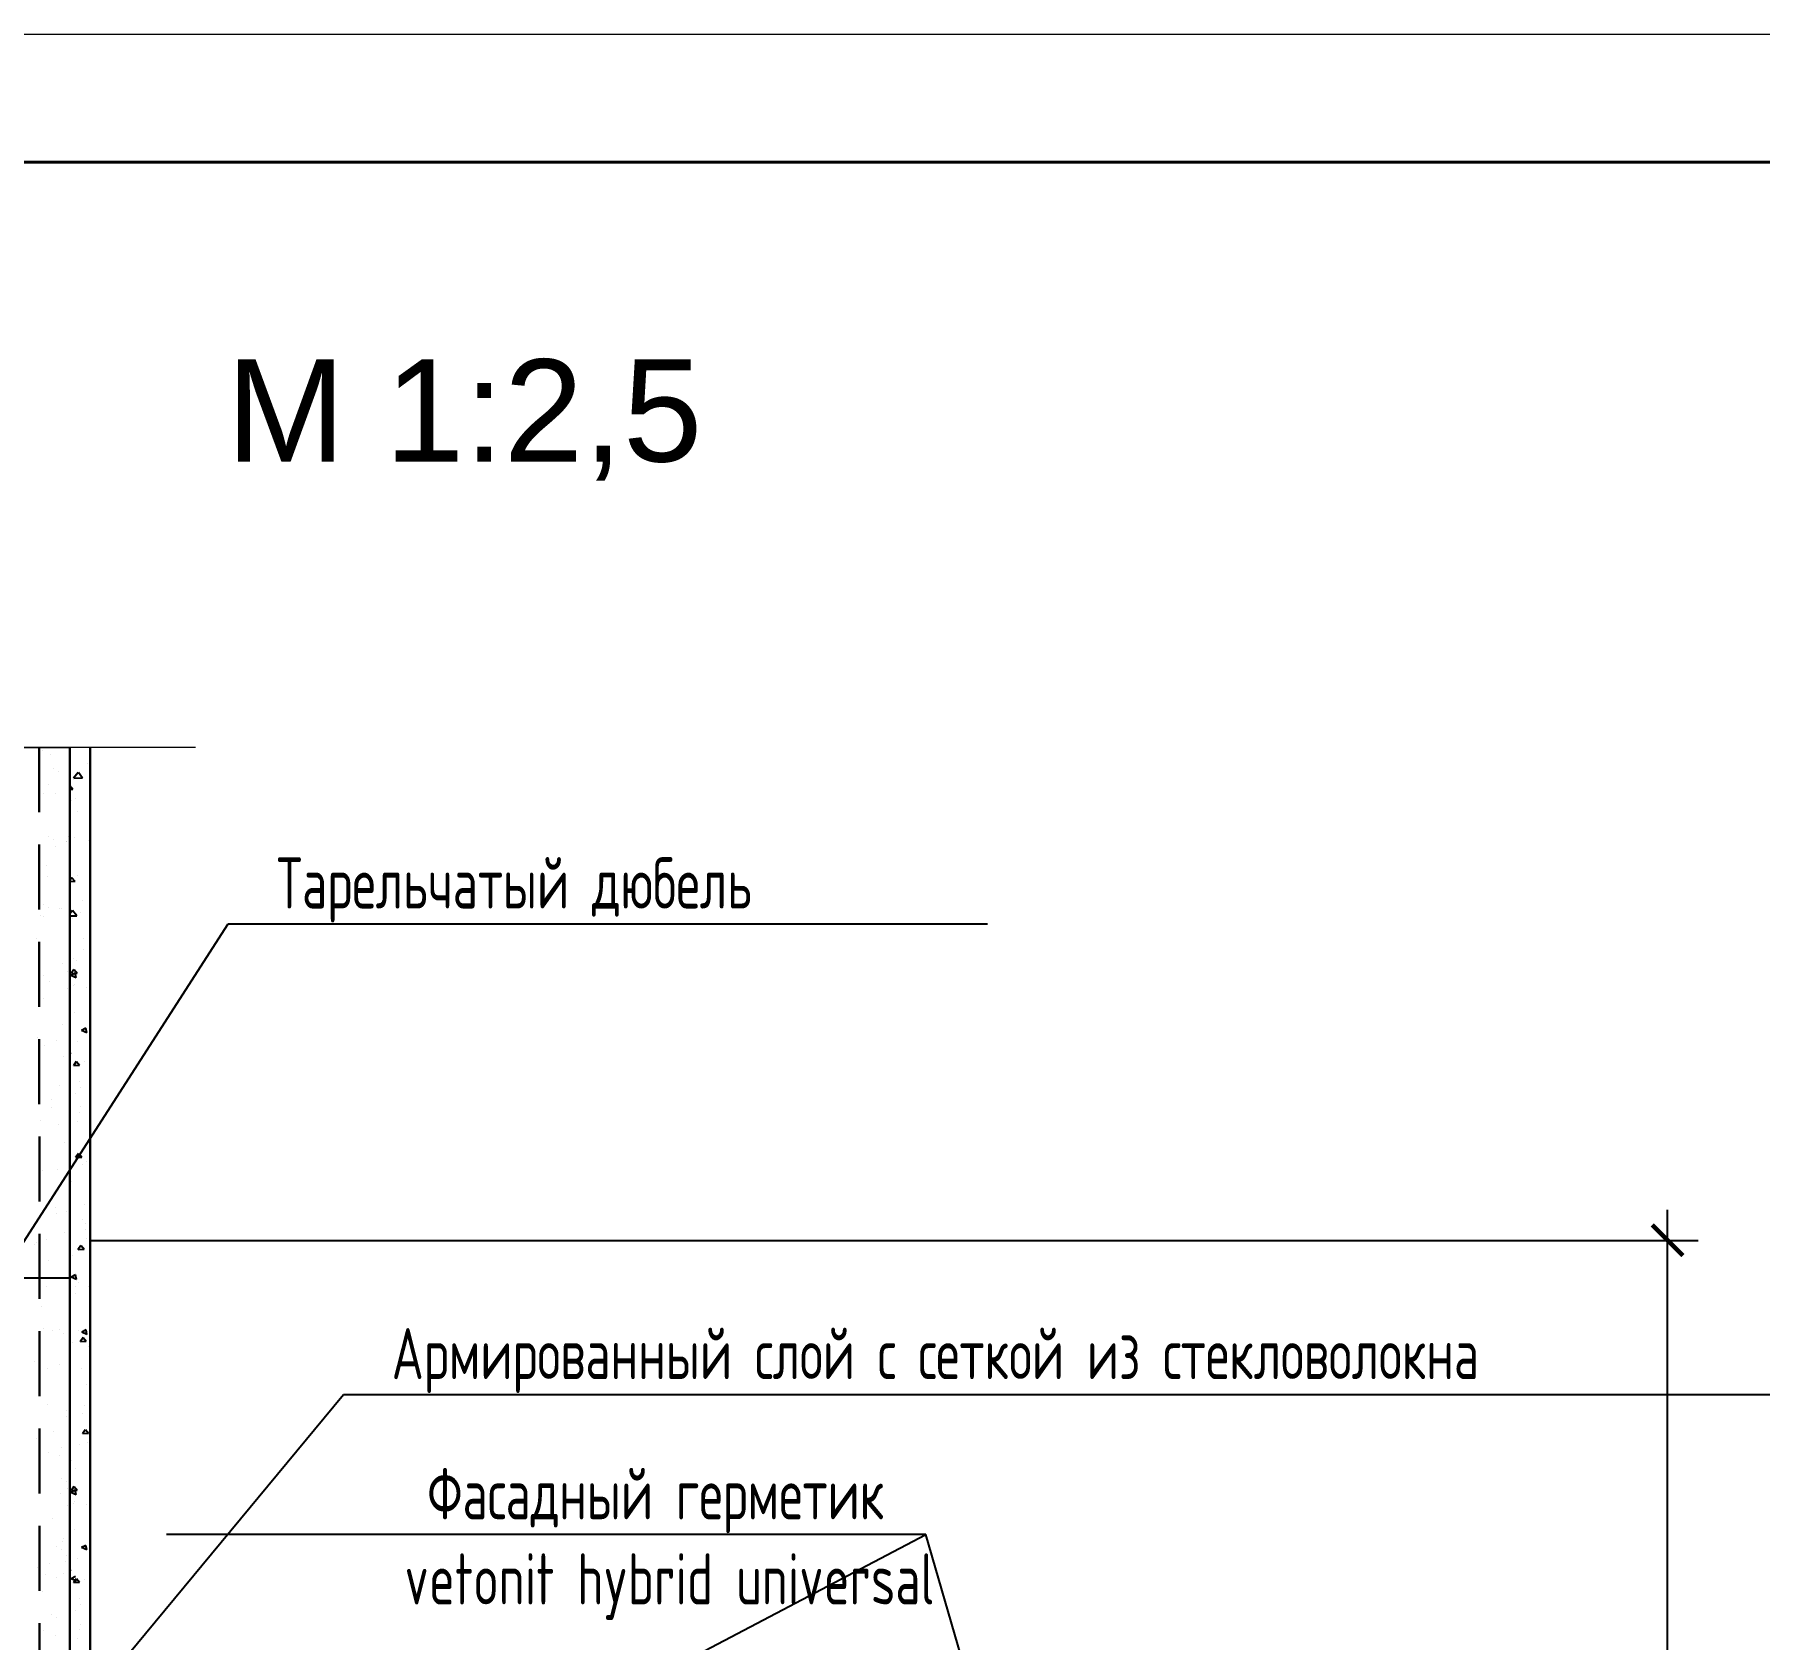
# Model space of a CAD drawing. Header units: millimetres. Extents: x -354900 to 8840672, y 0 to 292181.
# Drawn here: x -22 to 146.8, y 140858.4 to 141015.4 of the extents above; entities that cross this region are included whole.
import ezdxf
from ezdxf import colors
from ezdxf.entities.mleader import LeaderData, LeaderLine
from ezdxf.enums import TextEntityAlignment as Align
from ezdxf.math import Vec2, Vec3

# ---------------------------------------------------------------- set-up
doc = ezdxf.new("R2010")
doc.units = ezdxf.units.MM
doc.header["$MEASUREMENT"] = 0
doc.set_wipeout_variables(frame=1)
doc.linetypes.add('DASHED2', pattern=[9.525, 6.35, -3.175])
doc.layers.get('0').update_dxf_attribs({"color": 250, "lineweight": 9})
for name, color, linetype, lineweight in [('SG_Аннотации', 7, 'Continuous', 5), ('SG_Армирующие_сетки', 7, 'Continuous', 30), ('SG_Размеры', 7, 'Continuous', 5), ('SG_Форма', 7, 'Continuous', 40), ('SG_Штукатурка', 7, 'Continuous', 30), ('SG_Штукатурка декоративная', 7, 'Continuous', 30)]:
    doc.layers.add(name, color=color, linetype=linetype, lineweight=lineweight)
doc.layers.add('SG_Непечатный', color=8, linetype='Continuous', lineweight=0, plot=False)
doc.styles.add('SG_Arial_2.5', font='arial.ttf', dxfattribs={"height": 2.5})
doc.styles.add('SG_Arial_2.5_Размеры-выноски', font='arial.ttf', dxfattribs={"width": 0.7})
doc.styles.add('SG_Arial_4.0', font='arial.ttf', dxfattribs={"height": 4})
doc.styles.get("Standard").update_dxf_attribs({"font": 'isocpeur.ttf'})
doc.linetypes.add('ZIGZAG', pattern='A,0.00254,-5.08,[131,ltypeshp.shx,S=5.08,R=0,X=-5.08,Y=0],-10.16,[131,ltypeshp.shx,S=5.08,R=180,X=5.08,Y=0],-5.08', length=20.32254)
doc.dimstyles.new('SG_Arial_2.5', dxfattribs={"dimtxt": 5, "dimasz": 3, "dimexe": 3, "dimexo": 0, "dimgap": 2, "dimtad": 1, "dimdec": 0, "dimzin": 0, "dimdsep": 46, "dimtxsty": 'SG_Arial_2.5_Размеры-выноски', "dimblk": 'ARCHTICK', "dimcen": -3, "dimdle": 3, "dimadec": 0, "dimazin": 0, "dimtfac": 1, "dimtdec": 0, "dimtofl": 0, "dimtmove": 1, "dimatfit": 3, "dimldrblk": 'OBLIQUE', "dimfxl": 1, "dimtfill": 1, "dimtolj": 1, "dimtzin": 0, "dimarcsym": 0})

# ---------------------------------------------------------------- blocks, each defined once
blk = doc.blocks.new('*U665')
at = {"color": 251}
blk.add_wipeout([(-41.463, 0), (-41.463, 13.902), (40.37, 13.902), (40.37, 0), (3.116, 0), (1.558, -4.28), (-1.558, 4.28), (-3.116, 0)], dxfattribs=at)
at = {"linetype": 'Continuous'}
blk.add_lwpolyline([(-41.986, 0), (-3.116, 0), (-3.116, 0), (-1.558, 4.28), (1.558, -4.28), (3.116, 0), (3.116, 0), (41.986, 0)], dxfattribs=at)
blk = doc.blocks.new('*U669')
at = {"color": 0, "linetype": 'ByBlock', "lineweight": -2}
blk.add_lwpolyline([(20, 5), (205, 5), (205, 292), (20, 292)], close=True, dxfattribs=at)
at = {"layer": 'SG_Непечатный'}
blk.add_lwpolyline([(0, 0), (210, 0), (210, 297), (0, 297)], close=True, dxfattribs=at)
at = {"color": 0, "linetype": 'ByBlock', "lineweight": -2, "style": 'SG_Arial_2.5'}
for tag, p in [('НОМЕР', (200, 288.5)), ('ЛИСТ_3', (200, 9))]:
    blk.add_attdef(tag, text='', height=2.5, dxfattribs=at).set_placement(p, align=Align.MIDDLE_CENTER)
at = {"color": 0, "linetype": 'ByBlock', "lineweight": -2, "flags": 104}
for tag, p in [('НАИМЕНОВАНИЕ_4', (139.959, 12.825)), ('КОМПАНИЯ_3', (52.452, 12.825))]:
    blk.add_attdef(tag, text='', height=2.5, dxfattribs=at).set_placement(p, align=Align.MIDDLE_CENTER)
blk = doc.blocks.new('_ArchTick')
at = {"color": 0, "linetype": 'ByBlock', "const_width": 0.15}
blk.add_lwpolyline([(-0.5, -0.5), (0.5, 0.5)], dxfattribs=at)
blk = doc.blocks.new('*D695')
at = {"layer": 'SG_Размеры', "color": 0, "lineweight": -2, "transparency": 16777216}
for p, q in [((137.82, 140793.98), (137.82, 140900.42)), ((-16.55, 140897.42), (140.82, 140897.42)), ((-16.55, 140796.98), (140.82, 140796.98))]:
    blk.add_line(p, q, dxfattribs=at)
at = {"layer": 'SG_Размеры', "color": 0, "lineweight": -2, "transparency": 16777216, "xscale": 3, "yscale": 3, "zscale": 3}
for p, rotation in [((137.82, 140897.42), 90), ((137.82, 140796.98), 270)]:
    blk.add_blockref('_ArchTick', p, dxfattribs=dict(at, rotation=rotation))
at = {"layer": 'SG_Размеры', "color": 0, "transparency": 16777216, "insert": (133.27, 140847.2), "char_height": 5, "attachment_point": 5, "rotation": 90, "style": 'SG_Arial_2.5_Размеры-выноски', "bg_fill": 3, "box_fill_scale": 1.25, "bg_fill_color": 256, "bg_fill_true_color": 13158600, "bg_fill_transparency": 0}
blk.add_mtext('\\A1;100 мм', dxfattribs=at)
blk = doc.blocks.new('_Oblique')
at = {"color": 0, "linetype": 'ByBlock', "lineweight": -2}
blk.add_line((-0.5, -0.5), (0.5, 0.5), dxfattribs=at)
blk = doc.blocks.new('*D764')
at = {"layer": 'SG_Размеры', "color": 0, "lineweight": -2, "transparency": 16777216}
for p, q in [((-38.09, 140790.71), (-38.09, 140896.71)), ((-18.55, 140893.71), (-41.09, 140893.71)), ((-18.55, 140793.71), (-41.09, 140793.71))]:
    blk.add_line(p, q, dxfattribs=at)
at = {"layer": 'SG_Размеры', "color": 0, "lineweight": -2, "transparency": 16777216, "xscale": 3, "yscale": 3, "zscale": 3}
for p, rotation in [((-38.09, 140893.71), 90), ((-38.09, 140793.71), 270)]:
    blk.add_blockref('_ArchTick', p, dxfattribs=dict(at, rotation=rotation))
at = {"layer": 'SG_Размеры', "color": 0, "transparency": 16777216, "insert": (-42.64, 140843.71), "char_height": 5, "attachment_point": 5, "rotation": 90, "style": 'SG_Arial_2.5_Размеры-выноски', "bg_fill": 3, "box_fill_scale": 1.25, "bg_fill_color": 256, "bg_fill_true_color": 13158600, "bg_fill_transparency": 0}
blk.add_mtext('\\A1;{\\fGOST Common|b0|i0|c204|p34;≥}100 мм', dxfattribs=at)

msp = doc.modelspace()

# ---------------------------------------------------------------- linework, layer by layer
at = {"layer": 'SG_Штукатурка'}
for p, q in [((-18.55, 140945.68), (-24.55, 140945.68)), ((-18.55, 140793.71), (-18.55, 140945.68))]:
    msp.add_line(p, q, dxfattribs=at)
at = {"layer": 'SG_Штукатурка', "linetype": 'Continuous', "lineweight": -3}
for p, q in [((-21.27, 140945.33), (-21.27, 140945.33)), ((-20.42, 140945), (-20.42, 140945)), ((-20.19, 140943.56), (-20.19, 140943.56)), ((-19.68, 140943.3), (-19.68, 140943.3)), ((-21.08, 140941.19), (-21.08, 140941.19)), ((-20.66, 140942.03), (-20.66, 140942.03)), ((-19.99, 140941.12), (-19.99, 140941.12)), ((-20.67, 140936.91), (-20.67, 140936.91)), ((-20.16, 140936.64), (-20.16, 140936.64)), ((-20, 140935.95), (-20, 140935.95)), ((-18.9, 140936.48), (-18.9, 140936.48)), ((-18.89, 140936.41), (-18.89, 140936.41)), ((-18.71, 140936.9), (-18.71, 140936.9)), ((-20.83, 140934.14), (-20.83, 140934.14)), ((-20.76, 140933.04), (-20.76, 140933.04)), ((-21.42, 140929.23), (-21.42, 140929.23)), ((-21.15, 140930.26), (-21.15, 140930.26)), ((-21.13, 140929.13), (-21.13, 140929.13)), ((-20.64, 140929.99), (-20.64, 140929.99)), ((-19.55, 140929.92), (-19.55, 140929.92)), ((-19.4, 140929.85), (-19.4, 140929.85)), ((-21.81, 140926.98), (-21.81, 140926.98)), ((-21.63, 140923.6), (-21.63, 140923.6)), ((-19.25, 140924.52), (-19.25, 140924.52)), ((-18.74, 140923.77), (-18.74, 140923.77)), ((-21.64, 140922.57), (-21.64, 140922.57)), ((-21.12, 140923.34), (-21.12, 140923.34)), ((-20.53, 140922.76), (-20.53, 140922.76)), ((-18.73, 140922.1), (-18.73, 140922.1)), ((-21.1, 140921.09), (-21.1, 140921.09)), ((-19.25, 140918.54), (-19.25, 140918.54)), ((-21.76, 140917.27), (-21.76, 140917.27)), ((-19.87, 140916.95), (-19.87, 140916.95)), ((-21.62, 140915.46), (-21.62, 140915.46)), ((-21.61, 140916.69), (-21.61, 140916.69)), ((-20.98, 140916.49), (-20.98, 140916.49)), ((-19.21, 140915.44), (-19.21, 140915.44)), ((-19.59, 140912.56), (-19.59, 140912.56)), ((-20.38, 140910.39), (-20.38, 140910.39)), ((-20.34, 140911.24), (-20.34, 140911.24)), ((-21.45, 140909.13), (-21.45, 140909.13)), ((-19.69, 140908.79), (-19.69, 140908.79)), ((-19.06, 140907.02), (-19.06, 140907.02)), ((-21.18, 140904.27), (-21.18, 140904.27)), ((-19.72, 140904.31), (-19.72, 140904.31)), ((-18.61, 140904.76), (-18.61, 140904.76)), ((-20.18, 140902.14), (-20.18, 140902.14)), ((-19.93, 140900.6), (-19.93, 140900.6)), ((-19.9, 140900.05), (-19.9, 140900.05)), ((-18.84, 140900.26), (-18.84, 140900.26)), ((-21.96, 140897.03), (-21.96, 140897.03)), ((-21.79, 140897.17), (-21.79, 140897.17)), ((-20.85, 140897.49), (-20.85, 140897.49)), ((-19.12, 140898.2), (-19.12, 140898.2)), ((-20.66, 140895.49), (-20.66, 140895.49)), ((-18.62, 140895.83), (-18.62, 140895.83)), ((-20.88, 140892.88), (-20.88, 140892.88)), ((-21.36, 140890.92), (-21.36, 140890.92)), ((-21.14, 140888.84), (-21.14, 140888.84)), ((-20.28, 140888.64), (-20.28, 140888.64)), ((-19.6, 140888.67), (-19.6, 140888.67)), ((-19.18, 140888.3), (-19.18, 140888.3)), ((-21.97, 140885.58), (-21.97, 140885.58)), ((-20.7, 140884.84), (-20.7, 140884.84)), ((-19.6, 140885.3), (-19.6, 140885.3)), ((-21.62, 140882.18), (-21.62, 140882.18)), ((-20.69, 140881.36), (-20.69, 140881.36)), ((-18.88, 140880.76), (-18.88, 140880.76)), ((-18.87, 140880.16), (-18.87, 140880.16)), ((-21.83, 140878.02), (-21.83, 140878.02)), ((-20.1, 140878.74), (-20.1, 140878.74)), ((-20.62, 140876.68), (-20.62, 140876.68)), ((-19.53, 140876.34), (-19.53, 140876.34)), ((-19.41, 140877.15), (-19.41, 140877.15)), ((-21.52, 140874.39), (-21.52, 140874.39)), ((-19.36, 140874.11), (-19.36, 140874.11)), ((-18.86, 140873.84), (-18.86, 140873.84)), ((-19.45, 140872.66), (-19.45, 140872.66)), ((-20.24, 140870.17), (-20.24, 140870.17)), ((-19.21, 140868.2), (-19.21, 140868.2)), ((-19.85, 140867.46), (-19.85, 140867.46)), ((-19.34, 140867.19), (-19.34, 140867.19)), ((-18.84, 140866.56), (-18.84, 140866.56)), ((-21.68, 140865.38), (-21.68, 140865.38)), ((-20.96, 140864.73), (-20.96, 140864.73)), ((-20.58, 140865.84), (-20.58, 140865.84)), ((-18.96, 140865.95), (-18.96, 140865.95)), ((-21.23, 140863.01), (-21.23, 140863.01)), ((-19.87, 140864.38), (-19.87, 140864.38)), ((-20.33, 140860.8), (-20.33, 140860.8)), ((-19.82, 140860.54), (-19.82, 140860.54)), ((-21.08, 140859.28), (-21.08, 140859.28)), ((-19.95, 140858.79), (-19.95, 140858.79))]:
    msp.add_line(p, q, dxfattribs=at)
at = {"layer": 'SG_Штукатурка декоративная', "linetype": 'Continuous', "lineweight": -3}
for p, q in [((-18.37, 140932.92), (-18.55, 140932.66)), ((-18.04, 140932.55), (-18.55, 140932.5)), ((-18.04, 140932.55), (-18.34, 140932.9)), ((-17.79, 140933.17), (-17.79, 140933.17)), ((-17.27, 140930.68), (-17.27, 140930.68)), ((-18.29, 140929.7), (-18.55, 140929.38)), ((-17.88, 140929.14), (-18.55, 140929.13)), ((-18.33, 140928.9), (-18.33, 140928.9)), ((-17.88, 140929.16), (-18.28, 140929.71)), ((-17.48, 140929.51), (-17.48, 140929.51)), ((-17.18, 140926.98), (-17.18, 140926.98)), ((-17.18, 140925.86), (-17.18, 140925.86)), ((-18.02, 140923.56), (-18.45, 140923.34)), ((-18.15, 140923.92), (-18.42, 140923.52)), ((-18.16, 140924.96), (-18.16, 140924.96)), ((-17.82, 140923.54), (-18.12, 140923.89)), ((-17.93, 140923.11), (-18.02, 140923.56)), ((-17.92, 140924.85), (-17.92, 140924.85)), ((-17.93, 140923.11), (-18.45, 140923.34)), ((-17.82, 140923.54), (-18.39, 140923.49)), ((-18.23, 140922.32), (-18.23, 140922.32)), ((-18.05, 140922.48), (-18.05, 140922.48)), ((-16.88, 140922.2), (-16.88, 140922.2)), ((-16.63, 140920.73), (-16.63, 140920.73)), ((-18.49, 140919), (-18.49, 140919)), ((-18.11, 140919.72), (-18.11, 140919.72)), ((-16.58, 140918.54), (-16.58, 140918.54)), ((-17.8, 140916.89), (-17.8, 140916.89)), ((-16.97, 140918.18), (-17.4, 140917.96)), ((-16.88, 140917.73), (-17.4, 140917.96)), ((-16.88, 140917.73), (-16.97, 140918.17)), ((-18.44, 140915.66), (-18.55, 140915.8)), ((-18.45, 140915.64), (-18.55, 140915.64)), ((-17.93, 140914.91), (-18.2, 140914.51)), ((-17.6, 140914.54), (-18.17, 140914.49)), ((-17.6, 140914.54), (-17.89, 140914.89)), ((-17.15, 140914.88), (-17.15, 140914.88)), ((-17.99, 140911.81), (-17.99, 140911.81)), ((-17.63, 140912.94), (-17.63, 140912.94)), ((-17.51, 140912.4), (-17.51, 140912.4)), ((-17.52, 140910.47), (-17.52, 140910.47)), ((-17.8, 140909.05), (-17.8, 140909.05)), ((-17.58, 140909.95), (-17.58, 140909.95)), ((-17.71, 140905.91), (-17.98, 140905.51)), ((-17.38, 140905.53), (-17.95, 140905.48)), ((-17.38, 140905.53), (-17.67, 140905.88)), ((-16.91, 140905.09), (-16.91, 140905.09)), ((-17.28, 140904.87), (-17.28, 140904.87)), ((-18.37, 140903.2), (-18.37, 140903.2)), ((-17.11, 140900.93), (-17.11, 140900.93)), ((-17.34, 140899.44), (-17.34, 140899.44)), ((-17.03, 140899.08), (-17.03, 140899.08)), ((-17, 140898.46), (-17, 140898.46)), ((-17.48, 140896.9), (-17.76, 140896.5)), ((-17.16, 140896.53), (-17.45, 140896.88)), ((-16.93, 140897.58), (-16.93, 140897.58)), ((-18.32, 140895.89), (-18.32, 140895.89)), ((-17.16, 140896.53), (-17.73, 140896.48)), ((-18, 140894.03), (-18.43, 140893.82)), ((-17.91, 140893.58), (-18.43, 140893.82)), ((-17.91, 140893.58), (-18, 140894.03)), ((-17.68, 140893.25), (-17.68, 140893.25)), ((-18.01, 140892.23), (-18.01, 140892.23)), ((-17.98, 140892.88), (-17.98, 140892.88)), ((-16.76, 140892.86), (-16.76, 140892.86)), ((-17.72, 140888.58), (-17.72, 140888.58)), ((-16.95, 140888.65), (-17.39, 140888.43)), ((-16.87, 140888.2), (-17.39, 140888.43)), ((-16.87, 140888.2), (-16.95, 140888.65)), ((-16.58, 140888.92), (-16.58, 140888.92)), ((-18.25, 140887.4), (-18.25, 140887.4)), ((-17.26, 140887.9), (-17.54, 140887.5)), ((-16.94, 140887.53), (-17.51, 140887.48)), ((-16.94, 140887.53), (-17.23, 140887.88)), ((-16.69, 140887.08), (-16.69, 140887.08)), ((-17.41, 140884.92), (-17.41, 140884.92)), ((-16.91, 140883.28), (-16.91, 140883.28)), ((-17.33, 140880.52), (-17.33, 140880.52)), ((-17.12, 140881.26), (-17.12, 140881.26)), ((-17.04, 140878.89), (-17.32, 140878.49)), ((-16.71, 140878.52), (-17.28, 140878.47)), ((-16.72, 140878.52), (-17.01, 140878.87)), ((-17.56, 140877.45), (-17.56, 140877.45)), ((-16.81, 140877.6), (-16.81, 140877.6)), ((-18.38, 140875.85), (-18.38, 140875.85)), ((-18.04, 140875.12), (-18.04, 140875.12)), ((-17.98, 140864.51), (-18.42, 140864.29)), ((-17.9, 140864.06), (-18.42, 140864.29))]:
    msp.add_line(p, q, dxfattribs=at)

# ---------------------------------------------------------------- leaders
at = {"layer": 'SG_Аннотации'}
ml = msp.add_multileader_mtext('Standard', dxfattribs=at)
ml.set_content('{\\W0.7;  \\W0.7;Армированный слой с сеткой из стекловолокна}', color=256)
ml.set_leader_properties()
ml.build(insert=Vec2(0, 0))
ml.multileader.update_dxf_attribs({"has_dogleg": 0, "text_left_attachment_type": 6, "text_right_attachment_type": 6, "dogleg_length": 0, "arrow_head_size": 3.75})
ctx = ml.context
ctx.base_point, ctx.char_height, ctx.arrow_head_size, ctx.landing_gap_size, ctx.plane_origin = Vec3(8.22, 140882.34), 5, 3.75, 0.278, Vec3(-14.7, 140691.13)
ctx.left_attachment, ctx.right_attachment = 6, 6
notes = []
notes.append((ctx, [(0, (1, 1, 0), (8.22, 140882.34), (1, 0), 0, [(0, [(-21.56, 140846.38)], 0, [])])]))
ctx.mtext.insert, ctx.mtext.flow_direction = Vec3(8.49, 140888.84), 5
for ctx, leaders in notes:
    for number, flags, end, landing, length, lines in leaders:
        leader = LeaderData()
        leader.index, (leader.has_last_leader_line, leader.has_dogleg_vector, leader.attachment_direction) = number, flags
        leader.last_leader_point, leader.dogleg_vector, leader.dogleg_length = Vec3(end), Vec3(landing), length
        for number, points, colour, breaks in lines:
            line = LeaderLine()
            line.index, line.vertices, line.color, line.breaks = number, Vec3.list(points), colors.encode_raw_color(colour), breaks
            leader.lines.append(line)
        ctx.leaders.append(leader)

# ---------------------------------------------------------------- next in the draw order: block references
at = {"layer": 'SG_Аннотации', "xscale": 2.5, "yscale": 2.5, "zscale": 2.5}
msp.add_blockref('*U665', (-111.2, 140945.68), dxfattribs=at)

# ---------------------------------------------------------------- next in the draw order: linework, layer by layer
at = {"layer": 'SG_Армирующие_сетки', "linetype": 'DASHED2'}
msp.add_lwpolyline([(-21.55, 140945.68), (-21.49, 140811.5)], dxfattribs=at)
at = {"layer": 'SG_Штукатурка декоративная', "linetype": 'ZIGZAG', "ltscale": 0.05}
msp.add_line((-16.55, 140826.73), (-16.55, 140945.65), dxfattribs=at)
at = {"layer": 'SG_Штукатурка декоративная', "linetype": 'Continuous', "lineweight": -3}
for p, q in [((-16.78, 140944.05), (-16.78, 140944.05)), ((-17.73, 140943.2), (-18.18, 140942.63)), ((-17.31, 140942.64), (-18.17, 140942.62)), ((-17.31, 140942.66), (-17.71, 140943.21)), ((-18.26, 140941.55), (-18.55, 140941.89)), ((-18.26, 140941.55), (-18.55, 140941.53)), ((-18.39, 140940.49), (-18.39, 140940.49)), ((-18.04, 140940.65), (-18.04, 140940.65)), ((-17.83, 140939.35), (-17.83, 140939.35)), ((-18.08, 140936.82), (-18.08, 140936.82)), ((-16.75, 140936.53), (-16.75, 140936.53))]:
    msp.add_line(p, q, dxfattribs=at)

# ---------------------------------------------------------------- next in the draw order: block references
at = {"layer": 'SG_Форма', "xscale": 2.5, "yscale": 2.5, "zscale": 2.5}
msp.add_blockref('*U669', (-295.6, 140272.92), dxfattribs=at)

# ---------------------------------------------------------------- next in the draw order: linework, layer by layer
at = {"layer": 'SG_Штукатурка', "linetype": 'Continuous', "lineweight": -3}
for p, q in [((-18.74, 140873.17), (-18.74, 140873.17)), ((-18.73, 140871.49), (-18.73, 140871.49)), ((-19.25, 140867.94), (-19.25, 140867.94)), ((-19.21, 140864.84), (-19.21, 140864.84))]:
    msp.add_line(p, q, dxfattribs=at)
at = {"layer": 'SG_Штукатурка декоративная', "linetype": 'Continuous', "lineweight": -3}
for p, q in [((-18.02, 140872.96), (-18.45, 140872.74)), ((-18.15, 140873.32), (-18.42, 140872.92)), ((-17.82, 140872.94), (-18.39, 140872.89)), ((-17.82, 140872.94), (-18.12, 140873.29)), ((-17.93, 140872.51), (-18.02, 140872.96)), ((-17.93, 140872.51), (-18.45, 140872.74)), ((-18.23, 140871.71), (-18.23, 140871.71)), ((-18.05, 140871.88), (-18.05, 140871.88)), ((-18.49, 140868.4), (-18.49, 140868.4)), ((-18.11, 140869.12), (-18.11, 140869.12)), ((-17.8, 140866.29), (-17.8, 140866.29)), ((-18.44, 140865.06), (-18.55, 140865.2)), ((-18.45, 140865.04), (-18.55, 140865.04)), ((-17.93, 140864.31), (-18.2, 140863.91)), ((-17.6, 140863.94), (-18.17, 140863.89)), ((-17.6, 140863.94), (-17.89, 140864.29)), ((-17.99, 140861.21), (-17.99, 140861.21)), ((-17.63, 140862.34), (-17.63, 140862.34)), ((-17.51, 140861.8), (-17.51, 140861.8)), ((-17.52, 140859.87), (-17.52, 140859.87)), ((-17.8, 140858.45), (-17.8, 140858.45)), ((-17.58, 140859.35), (-17.58, 140859.35))]:
    msp.add_line(p, q, dxfattribs=at)

# ---------------------------------------------------------------- next in the draw order: texts
at = {"layer": 'SG_Аннотации', "insert": (20.06, 140977.7), "char_height": 10, "attachment_point": 5, "style": 'SG_Arial_4.0'}
msp.add_mtext_dynamic_manual_height_columns('М 1:2,5', width=171.8354, gutter_width=4, heights=[0], dxfattribs=at)

# ---------------------------------------------------------------- next in the draw order: dimensions: what is measured, and where the dimension line sits
at = {"layer": 'SG_Размеры'}
dim = msp.add_linear_dim(base=(137.82, 140897.42), p1=(-16.55, 140796.98), p2=(-16.55, 140897.42), angle=90, text='100 мм', dimstyle='SG_Arial_2.5', dxfattribs=at)
dim.commit()
dim.dimension.update_dxf_attribs({"geometry": '*D695', "text_midpoint": (133.27, 140847.2)})

# ---------------------------------------------------------------- next in the draw order: linework, layer by layer
at = {"layer": 'SG_Штукатурка декоративная', "linetype": 'Continuous', "lineweight": -3}
for p, q in [((-16.88, 140871.6), (-16.88, 140871.6)), ((-16.63, 140870.13), (-16.63, 140870.13)), ((-16.58, 140867.94), (-16.58, 140867.94)), ((-16.97, 140867.57), (-17.4, 140867.36)), ((-16.88, 140867.13), (-17.4, 140867.36)), ((-16.88, 140867.13), (-16.97, 140867.57)), ((-17.15, 140864.28), (-17.15, 140864.28))]:
    msp.add_line(p, q, dxfattribs=at)

# ---------------------------------------------------------------- next in the draw order: dimensions: what is measured, and where the dimension line sits
at = {"layer": 'SG_Размеры'}
dim = msp.add_linear_dim(base=(-38.09, 140893.71), p1=(-18.55, 140793.71), p2=(-18.55, 140893.71), angle=90, text='{\\fGOST Common|b0|i0|c204|p34;≥}100 мм', dimstyle='SG_Arial_2.5', dxfattribs=at)
dim.commit()
dim.dimension.update_dxf_attribs({"geometry": '*D764', "text_midpoint": (-42.64, 140843.71)})

# ---------------------------------------------------------------- next in the draw order: leaders
at = {"layer": 'SG_Аннотации'}
ml = msp.add_multileader_mtext('Standard', dxfattribs=at)
ml.set_content('\\pxi-2,l2,t3;{\\W0.7; Фасадный герметик\\Pvetonit hybrid universal}', color=256)
ml.set_leader_properties()
ml.build(insert=Vec2(0, 0))
ml.multileader.update_dxf_attribs({"has_dogleg": 0, "text_left_attachment_type": 6, "text_right_attachment_type": 6, "dogleg_length": 0, "arrow_head_size": 3.75})
ctx = ml.context
ctx.base_point, ctx.char_height, ctx.arrow_head_size, ctx.landing_gap_size, ctx.plane_origin = Vec3(13.92, 140868.62), 5, 3.75, 0.278, Vec3(-10.75, 140669.66)
ctx.left_attachment, ctx.right_attachment = 6, 6
notes = []
notes.append((ctx, [(1, (1, 1, 0), (65.22, 140868.62), (-1, 0), 0, [(0, [(-17.53, 140825.24)], 0, []), (1, [(89.33, 140785.53)], 0, [])])]))
ctx.mtext.insert, ctx.mtext.width, ctx.mtext.flow_direction = Vec3(14.2, 140875.12), 73.2924, 5
for ctx, leaders in notes:
    for number, flags, end, landing, length, lines in leaders:
        leader = LeaderData()
        leader.index, (leader.has_last_leader_line, leader.has_dogleg_vector, leader.attachment_direction) = number, flags
        leader.last_leader_point, leader.dogleg_vector, leader.dogleg_length = Vec3(end), Vec3(landing), length
        for number, points, colour, breaks in lines:
            line = LeaderLine()
            line.index, line.vertices, line.color, line.breaks = number, Vec3.list(points), colors.encode_raw_color(colour), breaks
            leader.lines.append(line)
        ctx.leaders.append(leader)

# ---------------------------------------------------------------- next in the draw order: leaders
ml = msp.add_multileader_mtext('Standard', dxfattribs=at)
ml.set_content('{\\W0.7;  Тарельчатый дюбель}', color=256)
ml.set_leader_properties()
ml.build(insert=Vec2(0, 0))
ml.multileader.update_dxf_attribs({"has_dogleg": 0, "text_left_attachment_type": 6, "text_right_attachment_type": 6, "dogleg_length": 0, "arrow_head_size": 3.75})
ctx = ml.context
ctx.base_point, ctx.char_height, ctx.arrow_head_size, ctx.landing_gap_size, ctx.plane_origin = Vec3(-3.04, 140928.39), 5, 3.75, 0.278, Vec3(-22.27, 140746.42)
ctx.left_attachment, ctx.right_attachment = 6, 6
notes = []
notes.append((ctx, [(0, (1, 1, 0), (-3.04, 140928.39), (1, 0), 0, [(0, [(-26.88, 140891.36)], 0, [])])]))
ctx.mtext.insert, ctx.mtext.width, ctx.mtext.flow_direction = Vec3(-2.76, 140934.89), 73.2924, 5
for ctx, leaders in notes:
    for number, flags, end, landing, length, lines in leaders:
        leader = LeaderData()
        leader.index, (leader.has_last_leader_line, leader.has_dogleg_vector, leader.attachment_direction) = number, flags
        leader.last_leader_point, leader.dogleg_vector, leader.dogleg_length = Vec3(end), Vec3(landing), length
        for number, points, colour, breaks in lines:
            line = LeaderLine()
            line.index, line.vertices, line.color, line.breaks = number, Vec3.list(points), colors.encode_raw_color(colour), breaks
            leader.lines.append(line)
        ctx.leaders.append(leader)

doc.saveas('drawing.dxf')
